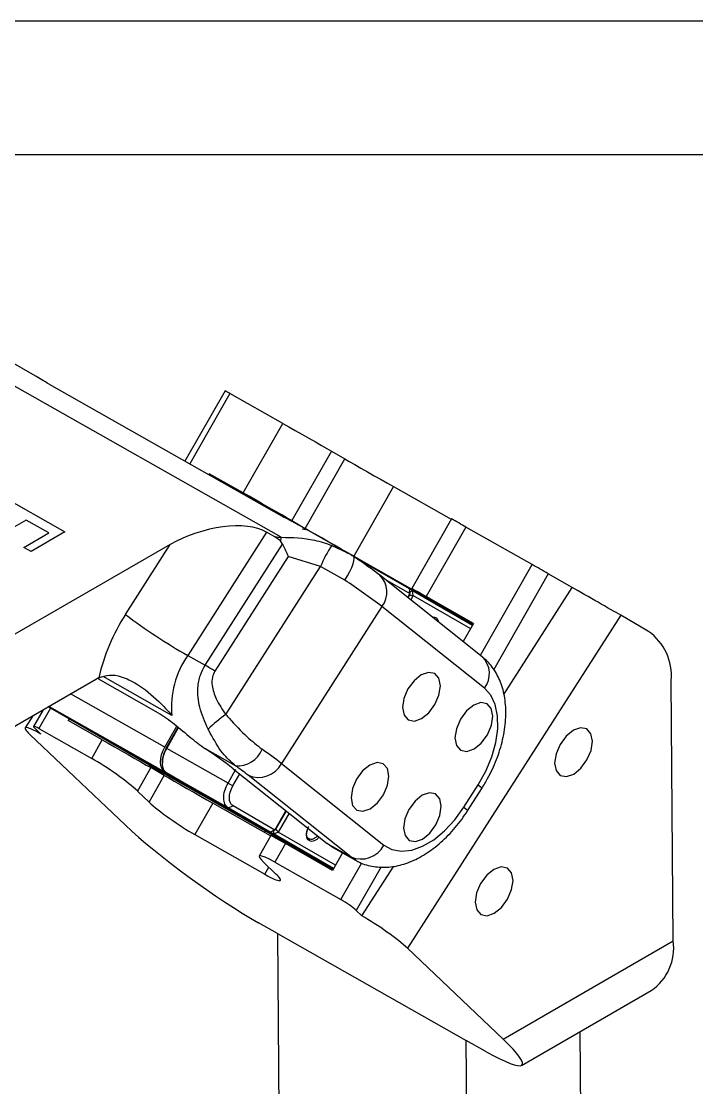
# Model space of a CAD drawing. Header units: millimetres. Extents: x 940 to 1780, y -29 to 565.
# Drawn here: x 1652.7 to 1703.2, y 485.4 to 565.3 of the extents above; entities that cross this region are included whole.
import ezdxf

# ---------------------------------------------------------------- set-up
doc = ezdxf.new("R2010")
doc.units = ezdxf.units.MM
for name, color, linetype in [('1轮廓实线层', 7, 'Continuous'), ('2细线层', 4, 'Continuous'), ('图框层', 7, 'Continuous')]:
    doc.layers.add(name, color=color, linetype=linetype)

# ---------------------------------------------------------------- blocks, each defined once
blk = doc.blocks.new('ZwmFrameMain_A3^_^无分区图框^_^landscape')
at = {"layer": '1轮廓实线层'}
blk.add_line((390, 287), (0, 287), dxfattribs=at)
at = {"layer": '2细线层'}
blk.add_line((395, 292), (-25, 292), dxfattribs=at)

msp = doc.modelspace()

# ---------------------------------------------------------------- linework, layer by layer
at = {"color": 7, "linetype": 'Continuous', "lineweight": 25}
for p, q in [((1653.527, 538.885), (1650.633, 540.525)), ((1672.126, 526.684), (1650.556, 538.905)), ((1654.754, 538.154), (1672.329, 528.197)), ((1667.929, 537.663), (1664.924, 532.392)), ((1672.253, 535.215), (1668.293, 537.459)), ((1669.281, 530.003), (1672.253, 535.215)), ((1675.888, 533.139), (1672.916, 527.927)), ((1675.888, 533.139), (1676.898, 532.556)), ((1673.926, 527.344), (1676.898, 532.556)), ((1666.735, 531.445), (1666.701, 531.386)), ((1672.921, 527.874), (1666.735, 531.445)), ((1669.281, 530.003), (1666.735, 531.445)), ((1650.979, 529.886), (1655.929, 527.082)), ((1680.533, 530.48), (1677.561, 525.268)), ((1680.533, 530.48), (1684.862, 528.028)), ((1653.031, 527.964), (1651.281, 526.953)), ((1654.721, 527.006), (1653.031, 527.964)), ((1672.916, 527.927), (1673.926, 527.344)), ((1684.878, 528.056), (1681.906, 522.843)), ((1685.97, 527.444), (1682.998, 522.232)), ((1690.92, 524.639), (1685.97, 527.444)), ((1652.85, 525.926), (1654.721, 527.006)), ((1655.929, 527.082), (1653.393, 525.618)), ((1671.042, 527.072), (1665.13, 517.832)), ((1671.663, 526.72), (1671.042, 527.072)), ((1672.068, 526.413), (1671.663, 526.72)), ((1673.708, 527.306), (1673.973, 527.254)), ((1677.058, 525.553), (1674.132, 527.212)), ((1663.814, 526.134), (1608.817, 494.385)), ((1653.393, 525.618), (1652.85, 525.926)), ((1660.464, 520.899), (1663.814, 526.134)), ((1666.429, 517.097), (1672.236, 526.172)), ((1672.236, 526.172), (1672.068, 526.413)), ((1672.66, 525.249), (1667.163, 516.658)), ((1675.078, 524.485), (1672.66, 525.249)), ((1677.561, 525.268), (1682.793, 522.304)), ((1677.625, 525.193), (1686.498, 520.166)), ((1678.569, 524.65), (1677.704, 525.14)), ((1667.983, 513.396), (1675.078, 524.485)), ((1676.898, 523.467), (1675.078, 524.485)), ((1678.569, 524.65), (1681.703, 522.841)), ((1679.508, 523.85), (1679.336, 523.966)), ((1687.185, 517.736), (1679.508, 523.85)), ((1679.901, 523.537), (1681.766, 522.46)), ((1693.916, 522.917), (1692.132, 523.947)), ((1681.703, 522.841), (1681.766, 522.46)), ((1681.955, 522.695), (1681.703, 522.838)), ((1682.019, 522.314), (1681.955, 522.695)), ((1681.955, 522.695), (1686.458, 520.095)), ((1683.401, 521.976), (1682.391, 522.559)), ((1688.793, 514.911), (1693.916, 522.917)), ((1681.606, 522.179), (1681.766, 522.46)), ((1681.725, 522.387), (1681.735, 522.381)), ((1682.019, 522.314), (1681.837, 521.995)), ((1682.019, 522.314), (1686.31, 519.836)), ((1686.534, 520.229), (1682.998, 522.232)), ((1679.676, 521.485), (1672.151, 509.725)), ((1687.353, 515.37), (1679.676, 521.485)), ((1697.557, 520.838), (1681.591, 495.885)), ((1686.534, 520.229), (1685.76, 518.871)), ((1699.646, 519.632), (1697.557, 520.838)), ((1665.13, 517.832), (1666.429, 517.097)), ((1613.076, 489.957), (1658.303, 516.067)), ((1662.934, 513.515), (1658.43, 516.067)), ((1701.496, 496.442), (1701.34, 515.948)), ((1654.295, 513.753), (1653.586, 512.509)), ((1662.221, 509.632), (1654.69, 513.981)), ((1654.731, 514.005), (1656.078, 513.227)), ((1656.202, 513.157), (1654.733, 514.005)), ((1656.644, 512.907), (1654.737, 514.008)), ((1659.571, 511.216), (1654.737, 514.008)), ((1653.536, 513.315), (1652.951, 512.401)), ((1656.078, 513.227), (1656.079, 513.228)), ((1656.644, 512.907), (1656.078, 513.227)), ((1656.259, 513.074), (1656.184, 512.942)), ((1658.73, 511.5), (1656.184, 512.942)), ((1656.644, 512.907), (1656.202, 513.157)), ((1653.707, 512.343), (1654.135, 511.937)), ((1653.979, 512.356), (1657.939, 510.113)), ((1656.644, 512.907), (1668.2, 506.234)), ((1663.414, 510.948), (1664.318, 512.533)), ((1663.525, 510.884), (1664.418, 512.45)), ((1663.556, 510.868), (1664.445, 512.428)), ((1660.465, 505.106), (1653.308, 511.909)), ((1657.939, 510.113), (1658.73, 511.5)), ((1659.571, 511.216), (1667.632, 506.65)), ((1663.525, 510.884), (1663.556, 510.868)), ((1668.151, 508.264), (1663.556, 510.868)), ((1668.699, 509.56), (1666.457, 510.83)), ((1663.232, 509.881), (1663.232, 509.759)), ((1662.365, 509.424), (1661.365, 507.671)), ((1662.221, 509.632), (1663.176, 509.091)), ((1663.375, 508.841), (1662.365, 509.424)), ((1663.176, 509.091), (1664.135, 508.537)), ((1676.033, 501.814), (1663.429, 509.092)), ((1668.166, 506.408), (1663.57, 509.012)), ((1676.034, 501.815), (1663.57, 509.012)), ((1668.151, 508.264), (1668.742, 509.3)), ((1668.515, 508.057), (1669.024, 508.949)), ((1668.543, 509.331), (1675.572, 503.733)), ((1672.151, 509.725), (1679.829, 503.611)), ((1662.236, 506.844), (1663.375, 508.841)), ((1664.135, 508.537), (1668.2, 506.234)), ((1664.718, 508.244), (1664.742, 508.287)), ((1664.718, 508.244), (1668.2, 506.234)), ((1664.718, 508.244), (1672.779, 503.677)), ((1668.151, 508.264), (1668.515, 508.057)), ((1677.339, 502.732), (1669.662, 508.846)), ((1661.365, 507.671), (1662.236, 506.844)), ((1685.811, 506.455), (1686.885, 508.135)), ((1686.081, 506.178), (1687.156, 507.858)), ((1667.01, 506.765), (1665.662, 504.401)), ((1671.339, 504.313), (1667.01, 506.765)), ((1668.166, 506.408), (1668.527, 506.548)), ((1671.661, 504.739), (1668.527, 506.548)), ((1668.078, 506.423), (1668.128, 506.394)), ((1671.3, 504.598), (1668.118, 506.401)), ((1671.3, 504.598), (1668.166, 506.408)), ((1668.2, 506.234), (1676.025, 501.8)), ((1668.371, 506.255), (1671.553, 504.453)), ((1668.843, 505.958), (1672.981, 503.568)), ((1671.661, 504.739), (1672.488, 506.189)), ((1672.719, 506.006), (1671.913, 504.593)), ((1665.662, 504.401), (1670.894, 501.437)), ((1671.355, 504.341), (1670.477, 502.8)), ((1670.84, 504.595), (1670.965, 504.667)), ((1671.661, 504.739), (1671.3, 504.598)), ((1671.553, 504.453), (1671.913, 504.593)), ((1676.055, 501.853), (1671.553, 504.453)), ((1671.701, 504.81), (1671.712, 504.803)), ((1676.205, 502.115), (1671.913, 504.593)), ((1672.447, 503.729), (1671.656, 502.341)), ((1675.983, 501.726), (1672.447, 503.729)), ((1674.203, 504.079), (1674.224, 503.952)), ((1675.572, 503.733), (1677.339, 502.732)), ((1675.928, 503.493), (1675.572, 503.733)), ((1675.928, 503.493), (1677.696, 502.491)), ((1676.731, 503.038), (1675.983, 501.726)), ((1671.71, 501.475), (1670.84, 502.303)), ((1671.656, 502.341), (1676.606, 499.537)), ((1678.175, 498.317), (1680.565, 502.05)), ((1677.748, 498.723), (1678.175, 498.317)), ((1671.851, 496.999), (1670.437, 497.8)), ((1671.851, 496.999), (1685.992, 488.987)), ((1671.851, 496.999), (1672.549, 409.776)), ((1688.748, 489.082), (1701.496, 496.442)), ((1688.748, 489.082), (1681.591, 495.885)), ((1690.133, 487.115), (1699.839, 492.718)), ((1687.407, 488.185), (1685.992, 488.987)), ((1686.691, 401.764), (1685.992, 488.987)), ((1695.183, 405.769), (1694.512, 489.643))]:
    msp.add_line(p, q, dxfattribs=at)
at = {"color": 8, "linetype": 'Continuous', "lineweight": 25}
for p, q in [((1668.293, 537.459), (1665.287, 532.187)), ((1675.925, 526.069), (1677.006, 525.555)), ((1687.046, 517.846), (1690.92, 524.639)), ((1692.132, 523.947), (1688.048, 516.786)), ((1681.735, 522.381), (1681.616, 522.171)), ((1681.735, 522.381), (1681.732, 522.4)), ((1682.793, 522.304), (1682.803, 522.321)), ((1663.944, 513.325), (1658.797, 516.241)), ((1663.414, 510.948), (1656.36, 514.945)), ((1654.852, 513.887), (1653.979, 512.356)), ((1654.745, 514.012), (1663.429, 509.092)), ((1672.498, 506.182), (1671.712, 504.803)), ((1671.694, 504.796), (1671.712, 504.803)), ((1672.779, 503.677), (1672.782, 503.683)), ((1677.651, 502.517), (1677.339, 502.732)), ((1670.894, 501.437), (1671.195, 501.965)), ((1676.606, 499.537), (1678.177, 502.293)), ((1679.611, 501.99), (1677.748, 498.723))]:
    msp.add_line(p, q, dxfattribs=at)
at = {"color": 7, "linetype": 'Continuous', "lineweight": 25, "flags": 128}
for points in [[(1672.253, 535.215), (1672.696, 534.964), (1673.18, 534.689), (1673.687, 534.4), (1674.196, 534.109), (1674.69, 533.828), (1675.147, 533.565), (1675.552, 533.333), (1675.888, 533.139)], [(1676.898, 532.556), (1677.234, 532.363), (1677.639, 532.13), (1678.096, 531.868), (1678.59, 531.586), (1679.099, 531.295), (1679.606, 531.007), (1680.09, 530.732), (1680.533, 530.48)], [(1672.916, 527.927), (1672.58, 528.121), (1672.175, 528.353), (1671.717, 528.615), (1671.224, 528.897), (1670.715, 529.188), (1670.208, 529.477), (1669.724, 529.752), (1669.281, 530.003)], [(1677.561, 525.268), (1677.118, 525.519), (1676.634, 525.795), (1676.127, 526.083), (1675.618, 526.374), (1675.124, 526.656), (1674.667, 526.918), (1674.262, 527.151), (1673.926, 527.344)], [(1676.898, 523.467), (1677.098, 523.798), (1677.272, 524.121), (1677.413, 524.424), (1677.515, 524.696), (1677.575, 524.926), (1677.59, 525.106), (1677.559, 525.228), (1677.485, 525.287)], [(1682.998, 522.232), (1682.613, 522.449), (1682.302, 522.625), (1682.075, 522.752), (1681.942, 522.825), (1681.907, 522.842), (1681.973, 522.802), (1682.136, 522.707), (1682.391, 522.559)], [(1683.401, 521.976), (1683.655, 521.829), (1683.818, 521.733), (1683.884, 521.693), (1683.85, 521.71), (1683.717, 521.783), (1683.49, 521.91), (1683.178, 522.086), (1682.793, 522.304)], [(1681.221, 513.918), (1681.334, 513.352), (1681.645, 512.997), (1682.106, 512.906), (1682.649, 513.094), (1683.189, 513.531), (1683.645, 514.151), (1683.947, 514.861), (1684.05, 515.551), (1683.937, 516.116), (1683.626, 516.472), (1683.165, 516.562), (1682.622, 516.375), (1682.082, 515.937), (1681.626, 515.317), (1681.324, 514.608), (1681.221, 513.918)], [(1686.885, 508.135), (1687.462, 509.16), (1687.91, 510.23), (1688.212, 511.305), (1688.358, 512.341), (1688.341, 513.301), (1688.163, 514.146), (1687.829, 514.845), (1687.353, 515.37)], [(1685.146, 511.651), (1685.259, 511.086), (1685.57, 510.73), (1686.032, 510.64), (1686.574, 510.827), (1687.114, 511.264), (1687.57, 511.885), (1687.872, 512.594), (1687.975, 513.284), (1687.862, 513.85), (1687.551, 514.205), (1687.09, 514.296), (1686.548, 514.108), (1686.007, 513.671), (1685.551, 513.05), (1685.249, 512.341), (1685.146, 511.651)], [(1694.037, 508.94), (1694.577, 509.377), (1695.033, 509.997), (1695.335, 510.707), (1695.438, 511.397), (1695.325, 511.962), (1695.014, 512.318), (1694.553, 512.408), (1694.011, 512.221), (1693.47, 511.784), (1693.014, 511.163), (1692.712, 510.454), (1692.61, 509.764), (1692.722, 509.198), (1693.033, 508.843), (1693.495, 508.752), (1694.037, 508.94)], [(1658.73, 511.5), (1659.173, 511.249), (1659.657, 510.974), (1660.164, 510.685), (1660.673, 510.394), (1661.166, 510.112), (1661.624, 509.85), (1662.029, 509.618), (1662.365, 509.424)], [(1663.429, 509.092), (1663.287, 509.21), (1663.18, 509.376), (1663.114, 509.585), (1663.09, 509.829), (1663.11, 510.097), (1663.172, 510.381), (1663.275, 510.668), (1663.414, 510.948)], [(1677.368, 507.161), (1677.481, 506.595), (1677.792, 506.24), (1678.253, 506.149), (1678.796, 506.337), (1679.336, 506.774), (1679.792, 507.395), (1680.094, 508.104), (1680.197, 508.794), (1680.084, 509.36), (1679.773, 509.715), (1679.312, 509.806), (1678.769, 509.618), (1678.229, 509.181), (1677.773, 508.56), (1677.471, 507.851), (1677.368, 507.161)], [(1663.375, 508.841), (1663.711, 508.648), (1664.116, 508.415), (1664.573, 508.153), (1665.067, 507.871), (1665.576, 507.58), (1666.083, 507.292), (1666.567, 507.017), (1667.01, 506.765)], [(1668.527, 506.548), (1668.411, 506.644), (1668.325, 506.779), (1668.271, 506.949), (1668.252, 507.147), (1668.268, 507.365), (1668.319, 507.596), (1668.402, 507.829), (1668.515, 508.057)], [(1681.294, 504.895), (1681.406, 504.329), (1681.717, 503.974), (1682.179, 503.883), (1682.721, 504.07), (1683.261, 504.508), (1683.717, 505.128), (1684.019, 505.837), (1684.122, 506.527), (1684.009, 507.093), (1683.698, 507.448), (1683.237, 507.539), (1682.695, 507.352), (1682.154, 506.914), (1681.698, 506.294), (1681.396, 505.584), (1681.294, 504.895)], [(1668.118, 506.401), (1668.093, 506.416), (1668.072, 506.427), (1668.057, 506.436), (1668.048, 506.441), (1668.046, 506.442), (1668.05, 506.439), (1668.061, 506.433), (1668.078, 506.423)], [(1679.829, 503.611), (1680.428, 503.279), (1681.129, 503.154), (1681.904, 503.24), (1682.723, 503.534), (1683.554, 504.025), (1684.367, 504.693), (1685.128, 505.514), (1685.811, 506.455)], [(1674.224, 503.952), (1674.144, 504.018), (1674.084, 504.112), (1674.047, 504.229), (1674.033, 504.366), (1674.045, 504.517), (1674.08, 504.677), (1674.137, 504.838), (1674.15, 504.866)], [(1672.981, 503.568), (1673.066, 503.519), (1673.121, 503.487), (1673.143, 503.474), (1673.131, 503.479), (1673.087, 503.504), (1673.011, 503.546), (1672.907, 503.605), (1672.779, 503.677)], [(1688.093, 498.515), (1688.633, 498.953), (1689.089, 499.573), (1689.391, 500.282), (1689.494, 500.972), (1689.381, 501.538), (1689.07, 501.893), (1688.609, 501.984), (1688.066, 501.797), (1687.526, 501.359), (1687.07, 500.739), (1686.768, 500.03), (1686.665, 499.34), (1686.778, 498.774), (1687.089, 498.419), (1687.55, 498.328), (1688.093, 498.515)]]:
    msp.add_lwpolyline(points, dxfattribs=at)
at = {"color": 8, "linetype": 'Continuous', "lineweight": 25, "flags": 128}
for points in [[(1686.885, 508.135), (1687.038, 508.007), (1687.13, 507.915), (1687.158, 507.863), (1687.156, 507.858)], [(1685.811, 506.455), (1685.963, 506.327), (1686.055, 506.235), (1686.083, 506.183), (1686.081, 506.178)]]:
    msp.add_lwpolyline(points, dxfattribs=at)
at = {"color": 7, "linetype": 'Continuous', "lineweight": 25}
for centre, radius, start, end in [((1658.385, 520.2), 19.9, 60.1386, 61.34005), ((1656.245, 475.669), 59.701, 60.1386, 61.34005), ((1676.942, 525.525), 4.953, 166.47, 169.67274), ((1681.796, 521.911), 7.194, 144.68584, 159.03722), ((1661.556, 501.01), 29.036, 52.23985, 56.73034), ((1590.183, 346.837), 204.356, 60.07443, 60.46566), ((1653.005, 487.052), 43.554, 52.23985, 56.73034), ((1672.72, 512.974), 14.595, 147.11435, 167.38782), ((1686.112, 554.847), 42.548, 232.92864, 240.45325), ((1683.557, 520.313), 0.359, 4.33732, 98.59368), ((1697.267, 516.307), 4.088, 354.96665, 54.42436), ((1670.751, 513.944), 6.835, 145.32466, 185.19355), ((1656.121, 499.006), 20.821, 57.97375, 60.32682), ((1660.087, 512.979), 3.566, 116.83563, 120.02198), ((1674.073, 504.654), 10.654, 124.86171, 134.06199), ((1665.321, 509.814), 2.09, 149.2077, 178.16531), ((1647.436, 482.156), 34.409, 52.1642, 56.4417), ((1668.837, 511.584), 2.029, 266.10417, 337.11305), ((1652.54, 484.764), 31.744, 51.844, 55.08919), ((1656.588, 492.206), 21.162, 51.844, 55.08919), ((1670.426, 510.648), 1.957, 247.03382, 331.85736), ((1566.895, 328.847), 204.356, 60.07443, 60.46566), ((1688.518, 541.816), 40.871, 240.07443, 240.46566), ((1642.722, 451.954), 59.701, 60.1386, 61.34005), ((1674.411, 504.555), 0.632, 252.78939, 328.77368), ((1678.103, 504.534), 1.957, 247.03382, 331.85736), ((1697.661, 495.917), 3.87, 304.23865, 7.7849)]:
    msp.add_arc(centre, radius, start, end, dxfattribs=at)
at = {"color": 8, "linetype": 'Continuous', "lineweight": 25}
for centre in [(1678.286, 522.575), (1685.963, 516.46)]:
    msp.add_arc(centre, 1.766, 321.88778, 46.24514, dxfattribs=at)
at = {"color": 7, "linetype": 'Continuous', "lineweight": 25}
for centre, major_axis, ratio, start_param, end_param in [((1666.642, 524.532), (5.168, 1.676), 0.482292, 0.416149, 1.986945), ((1701.916, 559.312), (56.493, 18.317), 0.482292, 3.999744, 4.009247), ((1695.436, 522.04), (2.609, -1.488), 0.003882, 0.623885, 2.194681), ((1655.429, 510.707), (2.477, -1.695), 0.116991, 2.198501, 3.769298), ((1654.414, 511.943), (0.828, -0.567), 0.117292, 2.202615, 3.773411), ((1659.244, 508.873), (2.483, -1.702), 0.117292, 0.631818, 2.202615), ((1664.357, 505.642), (2.483, -1.702), 0.117292, 3.773411, 5.344207), ((1666.121, 501.901), (7.087, -5.132), 0.122395, 3.881693, 5.452489), ((1672.961, 501.101), (2.483, -1.702), 0.117292, 2.202615, 3.773411), ((1669.589, 502.677), (2.483, -1.702), 0.117292, 5.344207, 6.915004), ((1677.041, 499.124), (0.828, -0.567), 0.117292, 0.631818, 2.202615), ((1679.47, 497.087), (2.477, -1.695), 0.116991, 0.627705, 2.198501), ((1683.091, 492.287), (7.087, -5.132), 0.122395, 5.452489, 7.023285)]:
    msp.add_ellipse(centre, major_axis=major_axis, ratio=ratio, start_param=start_param, end_param=end_param, dxfattribs=at)
for points, knots in [([(1654.754, 538.154), (1654.372, 538.385), (1653.859, 538.695), (1653.589, 538.838), (1653.52, 538.875)], [0, 0, 0, 0, 0.744049, 1, 1, 1, 1]), ([(1674.124, 527.199), (1673.928, 527.313), (1673.284, 527.686), (1672.721, 527.988), (1672.329, 528.197)], [0, 0, 0, 0, 0.303888, 1, 1, 1, 1]), ([(1672.126, 526.684), (1672.973, 526.667), (1674.278, 526.641), (1675.498, 526.218), (1675.925, 526.069)], [0, 0, 0, 0, 0.649664, 1, 1, 1, 1]), ([(1672.236, 526.172), (1672.245, 526.151), (1672.375, 525.876), (1672.523, 525.554), (1672.658, 525.252), (1672.66, 525.249)], [0, 0, 0, 0, 0.074857, 0.991313, 1, 1, 1, 1]), ([(1677.006, 525.555), (1677.096, 525.515), (1677.272, 525.438), (1677.415, 525.337), (1677.485, 525.287)], [0, 0, 0, 0, 0.510457, 1, 1, 1, 1]), ([(1681.696, 522.613), (1681.704, 522.61), (1681.718, 522.603), (1681.747, 522.6), (1681.781, 522.603), (1681.825, 522.615), (1681.872, 522.636), (1681.918, 522.664), (1681.942, 522.684), (1681.955, 522.695)], [0, 0, 0, 0, 0.118099, 0.240607, 0.368228, 0.501583, 0.709638, 0.844591, 1, 1, 1, 1]), ([(1681.735, 522.381), (1681.742, 522.377), (1681.757, 522.369), (1681.787, 522.358), (1681.823, 522.346), (1681.872, 522.334), (1681.923, 522.324), (1681.976, 522.317), (1682.004, 522.315), (1682.019, 522.314)], [0, 0, 0, 0, 0.118096, 0.240604, 0.368226, 0.501584, 0.708145, 0.843471, 1, 1, 1, 1]), ([(1687.156, 507.858), (1687.305, 508.102), (1687.73, 508.799), (1688.295, 510.031), (1688.759, 511.529), (1688.985, 513.036), (1688.947, 514.445), (1688.654, 515.695), (1688.142, 516.741), (1687.602, 517.389), (1687.254, 517.679), (1687.185, 517.736)], [0, 0, 0, 0, 0.072362, 0.20634, 0.341386, 0.478325, 0.618008, 0.742462, 0.860064, 0.972222, 1, 1, 1, 1]), ([(1666.663, 512.31), (1666.42, 512.849), (1665.977, 513.831), (1665.839, 515.245), (1666.016, 516.328), (1666.299, 516.855), (1666.429, 517.097)], [0, 0, 0, 0, 0.352515, 0.642823, 0.836481, 1, 1, 1, 1]), ([(1658.477, 516.161), (1658.735, 516.251), (1659.249, 516.43), (1660.245, 516.256), (1661.544, 515.621), (1662.825, 514.562), (1663.637, 513.693), (1663.942, 513.328), (1663.944, 513.325)], [0, 0, 0, 0, 0.1463034, 0.2922981, 0.4869402, 0.7943567, 0.9981816, 1, 1, 1, 1]), ([(1667.163, 516.658), (1667.09, 516.508), (1666.925, 516.168), (1666.942, 515.427), (1667.262, 514.453), (1667.721, 513.78), (1667.983, 513.396)], [0, 0, 0, 0, 0.138658, 0.314699, 0.608887, 1, 1, 1, 1]), ([(1662.934, 513.515), (1663.332, 513.257), (1664.125, 512.743), (1665.304, 511.683), (1666.095, 511.098), (1666.457, 510.83)], [0, 0, 0, 0, 0.3518375, 0.7027947, 1, 1, 1, 1]), ([(1667.983, 513.396), (1668.069, 513.303), (1668.588, 512.742), (1669.496, 511.755), (1670.329, 511.095), (1670.707, 510.795)], [0, 0, 0, 0, 0.097989, 0.591115, 1, 1, 1, 1]), ([(1668.699, 509.56), (1668.371, 509.856), (1667.674, 510.486), (1667.051, 511.574), (1666.716, 512.209), (1666.663, 512.31)], [0, 0, 0, 0, 0.428713, 0.909766, 1, 1, 1, 1]), ([(1677.64, 502.545), (1677.714, 502.495), (1678.1, 502.237), (1678.919, 501.998), (1680.045, 501.914), (1681.205, 502.119), (1682.378, 502.588), (1683.547, 503.328), (1684.661, 504.322), (1685.503, 505.312), (1685.939, 505.965), (1686.081, 506.178)], [0, 0, 0, 0, 0.0287326, 0.148998, 0.2677485, 0.3894961, 0.5180087, 0.6535788, 0.7930223, 0.9325901, 1, 1, 1, 1]), ([(1674.203, 504.079), (1674.156, 504.12), (1674.062, 504.202), (1674.02, 504.439), (1674.058, 504.723), (1674.15, 504.912), (1674.195, 505.007)], [0, 0, 0, 0, 0.25, 0.499999, 0.75, 1, 1, 1, 1]), ([(1671.492, 504.718), (1671.499, 504.713), (1671.511, 504.704), (1671.528, 504.681), (1671.543, 504.65), (1671.555, 504.606), (1671.561, 504.555), (1671.56, 504.5), (1671.555, 504.469), (1671.553, 504.453)], [0, 0, 0, 0, 0.118097, 0.240605, 0.368228, 0.501588, 0.707996, 0.843358, 1, 1, 1, 1]), ([(1671.712, 504.803), (1671.719, 504.799), (1671.733, 504.79), (1671.758, 504.77), (1671.786, 504.745), (1671.822, 504.709), (1671.856, 504.669), (1671.889, 504.628), (1671.905, 504.605), (1671.913, 504.593)], [0, 0, 0, 0, 0.118098, 0.240606, 0.368226, 0.501581, 0.70948, 0.844473, 1, 1, 1, 1]), ([(1674.839, 504.317), (1674.833, 504.309), (1674.766, 504.217), (1674.602, 504.106), (1674.38, 504.017), (1674.262, 504.058), (1674.203, 504.079)], [0, 0, 0, 0, 0.032402, 0.354935, 0.677468, 1, 1, 1, 1])]:
    msp.add_open_spline(points, degree=3, knots=knots, dxfattribs=at)
for points in [[(1663.57, 509.012), (1663.476, 509.094), (1663.289, 509.258), (1663.205, 509.733), (1663.28, 510.301), (1663.464, 510.679), (1663.556, 510.868)], [(1668.166, 506.408), (1668.072, 506.49), (1667.885, 506.654), (1667.801, 507.13), (1667.876, 507.697), (1668.06, 508.075), (1668.151, 508.264)]]:
    msp.add_open_spline(points, degree=3, dxfattribs=at)

# ---------------------------------------------------------------- block references
at = {"layer": '图框层', "xscale": 2, "yscale": 2, "zscale": 2}
msp.add_blockref('ZwmFrameMain_A3^_^无分区图框^_^landscape', (989.892, -18.661), dxfattribs=at)

doc.saveas('drawing.dxf')
